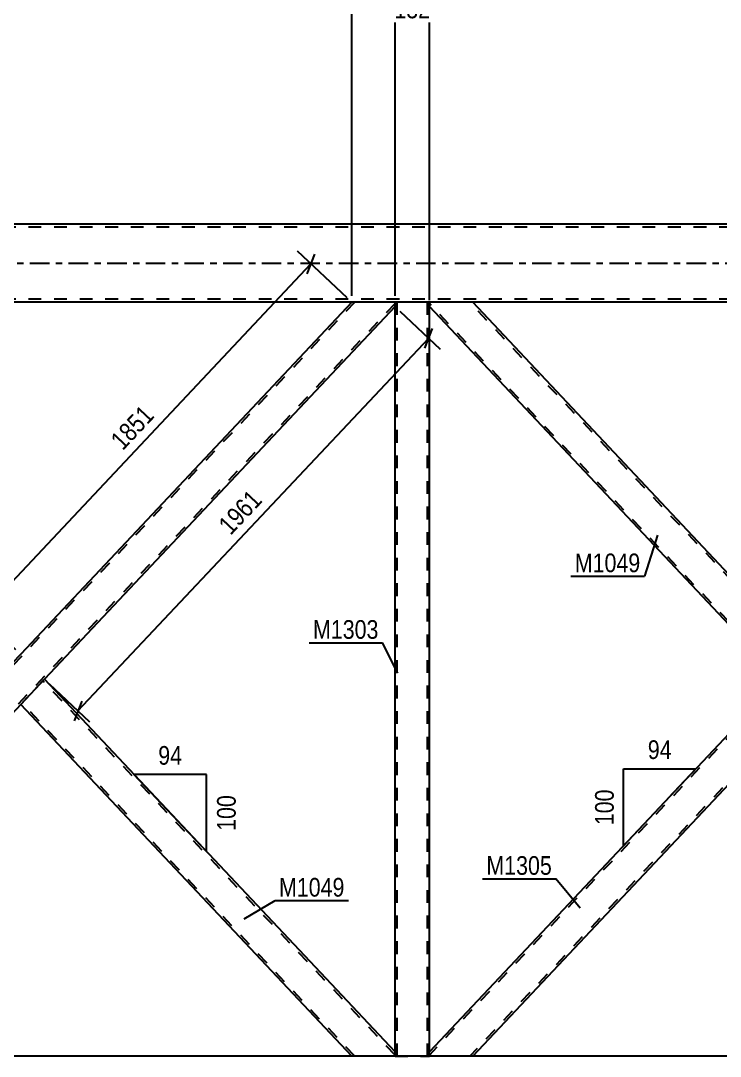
# Model space of a CAD drawing. Header units: millimetres. Extents: x 0 to 1189, y 0 to 841.
# Drawn here: x 548.7 to 655.9, y 526.6 to 685.4 of the extents above; entities that cross this region are included whole.
import ezdxf

# ---------------------------------------------------------------- set-up
doc = ezdxf.new("R2010")
doc.units = ezdxf.units.MM
doc.linetypes.add('DXK_LINE_DOT2', pattern=[3.9198, 1.9599, -1.9599])
doc.linetypes.add('DXK_LINE_DOT3', pattern=[5.9187, 2.979, -0.9799, 0.9799, -0.9799])
doc.styles.add('Arial Narrow', font='ARIALN.TTF', dxfattribs={"height": 0.2})

# ---------------------------------------------------------------- blocks, each defined once
blk = doc.blocks.new('Part-814467843-4848 - 4692')
at = {"color": 2, "linetype": 'Continuous'}
for p, q in [((611.32, 641.59), (611.32, 642.25)), ((665.06, 584.45), (611.32, 641.59)), ((668.68, 588.3), (617.95, 642.25)), ((668.25, 587.83), (665.06, 584.45)), ((668.68, 588.3), (668.25, 587.83))]:
    blk.add_line(p, q, dxfattribs=at)
at = {"color": 7, "linetype": 'DXK_LINE_DOT2'}
for p, q in [((617.95, 642.25), (611.32, 642.25)), ((665.28, 584.68), (611.32, 642.05)), ((668.47, 588.07), (617.51, 642.25)), ((668.65, 588.26), (668.25, 587.83)), ((665.28, 584.68), (665.3, 584.7))]:
    blk.add_line(p, q, dxfattribs=at)
blk = doc.blocks.new('Part-814467843-4857 - 4692')
at = {"color": 7, "linetype": 'DXK_LINE_DOT2'}
for p, q in [((719.86, 642.25), (611.32, 526.84)), ((726.05, 642.05), (617.51, 526.65)), ((726.05, 642.25), (719.42, 642.25)), ((668.68, 588.3), (665.06, 584.45)), ((672.31, 584.45), (668.68, 580.59)), ((617.95, 526.65), (611.32, 526.65))]:
    blk.add_line(p, q, dxfattribs=at)
at = {"color": 2, "linetype": 'Continuous'}
for p, q in [((719.42, 642.25), (668.68, 588.3)), ((726.05, 641.59), (672.31, 584.45)), ((726.05, 641.59), (726.05, 642.25)), ((665.06, 584.45), (611.32, 527.31)), ((668.68, 580.59), (617.95, 526.65)), ((611.32, 526.65), (611.32, 527.31))]:
    blk.add_line(p, q, dxfattribs=at)
blk = doc.blocks.new('Part-814467843-4802 - 4692')
at = {"color": 7, "linetype": 'DXK_LINE_DOT2'}
for p, q in [((611.32, 642.25), (606.04, 642.25)), ((606.04, 641.59), (606.04, 642.25)), ((606.36, 526.65), (606.36, 642.25)), ((611, 526.65), (611, 642.25)), ((611.32, 641.59), (611.32, 642.25)), ((606.04, 526.65), (606.04, 527.31)), ((611.32, 526.65), (611.32, 527.31)), ((606.04, 526.65), (611.32, 526.65))]:
    blk.add_line(p, q, dxfattribs=at)
at = {"color": 2, "linetype": 'Continuous'}
for p, q in [((606.04, 527.31), (606.04, 641.59)), ((611.32, 527.31), (611.32, 641.59))]:
    blk.add_line(p, q, dxfattribs=at)
blk = doc.blocks.new('Part-814467843-4867 - 4692')
at = {"color": 7, "linetype": 'DXK_LINE_DOT2'}
for p, q in [((599.86, 642.25), (491.32, 526.84)), ((606.04, 642.05), (497.51, 526.65)), ((606.04, 642.25), (599.42, 642.25)), ((548.68, 588.3), (545.06, 584.45)), ((552.31, 584.45), (548.68, 580.59)), ((497.95, 526.65), (491.32, 526.65))]:
    blk.add_line(p, q, dxfattribs=at)
at = {"color": 2, "linetype": 'Continuous'}
for p, q in [((599.42, 642.25), (548.68, 588.3)), ((606.04, 641.59), (552.31, 584.45)), ((606.04, 641.59), (606.04, 642.25)), ((545.06, 584.45), (491.32, 527.31)), ((548.68, 580.59), (497.95, 526.65)), ((491.32, 526.65), (491.32, 527.31))]:
    blk.add_line(p, q, dxfattribs=at)
blk = doc.blocks.new('Part-814467843-4957 - 4692')
at = {"color": 2, "linetype": 'Continuous'}
for p, q in [((726.68, 654.25), (490.69, 654.25)), ((726.68, 642.25), (490.69, 642.25))]:
    blk.add_line(p, q, dxfattribs=at)
at = {"color": 7, "linetype": 'DXK_LINE_DOT2'}
for p, q in [((1096.69, 653.77), (118.04, 653.77)), ((1096.69, 642.73), (118.04, 642.73)), ((1096.69, 642.25), (131.08, 642.25))]:
    blk.add_line(p, q, dxfattribs=at)
at = {"color": 7, "linetype": 'DXK_LINE_DOT3'}
blk.add_line((118.04, 648.25), (1096.69, 648.25), dxfattribs=at)
blk = doc.blocks.new('Part-814467843-4962 - 4692')
at = {"color": 7, "linetype": 'DXK_LINE_DOT2'}
blk.add_line((1047.69, 526.65), (131.08, 526.65), dxfattribs=at)
at = {"color": 2, "linetype": 'Continuous'}
blk.add_line((726.68, 526.65), (490.69, 526.65), dxfattribs=at)
blk = doc.blocks.new('Part-814467843-5072 - 4692')
at = {"color": 2, "linetype": 'Continuous'}
for p, q in [((552.31, 584.45), (548.68, 580.59)), ((606.04, 527.31), (552.31, 584.45)), ((599.42, 526.65), (548.68, 580.59)), ((606.04, 526.65), (606.04, 527.31))]:
    blk.add_line(p, q, dxfattribs=at)
at = {"color": 7, "linetype": 'DXK_LINE_DOT2'}
for p, q in [((606.04, 526.84), (552.09, 584.21)), ((548.9, 580.83), (548.92, 580.84)), ((599.86, 526.65), (548.9, 580.83)), ((606.04, 526.65), (599.42, 526.65))]:
    blk.add_line(p, q, dxfattribs=at)
blk = doc.blocks.new('StraightDimension-814467843-6360 - 4692')
at = {"color": 7, "linetype": 'Continuous'}
for p, q in [((606.04, 643.25), (606.04, 705.09)), ((599.42, 643.25), (599.42, 700.59)), ((597.92, 689.55), (600.92, 690.75)), ((607.54, 690.75), (604.54, 689.55)), ((599.42, 690.15), (606.04, 690.15))]:
    blk.add_line(p, q, dxfattribs=at)
at = {"color": 0}
blk.add_wipeout([(606.07, 690.9), (606.07, 695.1), (599.39, 695.1), (599.39, 690.9)], dxfattribs=at)
at = {"color": 3, "style": 'Arial Narrow'}
blk.add_text('166', height=2.863, dxfattribs=at).set_placement((599.99, 691.5))
at = {"color": 0, "linetype": 'Continuous'}
blk.add_wipeout([(605.44, 705.69), (601.24, 705.69), (601.24, 695.35), (605.44, 695.35)], dxfattribs=at)
at = {"color": 3, "linetype": 'Continuous', "style": 'Arial Narrow'}
blk.add_text('14159', height=2.863, rotation=90.0002, dxfattribs=at).set_placement((604.84, 695.95))
blk = doc.blocks.new('AngleDimension-814467843-5287 - 4692')
at = {"color": 7, "linetype": 'Continuous'}
for p, q in [((571.57, 563.96), (566.04, 569.85)), ((577.13, 569.85), (566.04, 569.85)), ((577.13, 558.05), (566.04, 569.85)), ((577.13, 558.05), (577.13, 569.85))]:
    blk.add_line(p, q, dxfattribs=at)
at = {"color": 0}
for points in [[(574.01, 570.75), (574.01, 574.95), (569.16, 574.95), (569.16, 570.75)], [(582.23, 567.29), (578.03, 567.29), (578.03, 560.61), (582.23, 560.61)]]:
    blk.add_wipeout(points, dxfattribs=at)
at = {"color": 3, "style": 'Arial Narrow'}
blk.add_text('94', height=2.863, dxfattribs=at).set_placement((569.76, 571.35))
blk.add_text('100', height=2.863, rotation=90.0002, dxfattribs=at).set_placement((581.63, 561.21))
blk = doc.blocks.new('AngleDimension-814467843-5301 - 4692')
at = {"color": 7, "linetype": 'Continuous'}
for p, q in [((641.06, 570.73), (652.16, 570.73)), ((641.06, 558.93), (652.16, 570.73)), ((641.06, 558.93), (641.06, 570.73)), ((647.97, 566.28), (652.16, 570.73))]:
    blk.add_line(p, q, dxfattribs=at)
at = {"color": 0}
for points in [[(649.04, 571.63), (649.04, 575.83), (644.18, 575.83), (644.18, 571.63)], [(640.16, 568.17), (635.96, 568.17), (635.96, 561.48), (640.16, 561.48)]]:
    blk.add_wipeout(points, dxfattribs=at)
at = {"color": 3, "style": 'Arial Narrow'}
blk.add_text('94', height=2.863, dxfattribs=at).set_placement((644.78, 572.23))
blk.add_text('100', height=2.863, rotation=90.0002, dxfattribs=at).set_placement((639.56, 562.08))
blk = doc.blocks.new('StraightDimension-814467843-5726 - 4692')
at = {"color": 7, "linetype": 'Continuous'}
for p, q in [((606.77, 640.9), (612.95, 635.09)), ((557.46, 579.6), (611.2, 636.74)), ((610.61, 635.23), (611.79, 638.24)), ((553.04, 583.76), (559.21, 577.95)), ((558.05, 581.1), (556.87, 578.09))]:
    blk.add_line(p, q, dxfattribs=at)
at = {"color": 0}
blk.add_wipeout([(586.7, 611.78), (583.64, 614.66), (577.81, 608.46), (580.87, 605.58)], dxfattribs=at)
at = {"color": 3, "style": 'Arial Narrow'}
blk.add_text('1961', height=2.863, rotation=46.7591, dxfattribs=at).set_placement((580.84, 606.43))
blk = doc.blocks.new('StraightDimension-814467843-5741 - 4692')
at = {"color": 7, "linetype": 'Continuous'}
for p, q in [((598.69, 642.93), (591.09, 650.08)), ((592.57, 646.63), (593.75, 649.63)), ((542.43, 594.18), (593.16, 648.13)), ((547.96, 588.98), (540.35, 596.14)), ((543.02, 595.69), (541.84, 592.68))]:
    blk.add_line(p, q, dxfattribs=at)
at = {"color": 0}
blk.add_wipeout([(570.16, 624.77), (567.1, 627.65), (561.27, 621.45), (564.33, 618.57)], dxfattribs=at)
at = {"color": 3, "style": 'Arial Narrow'}
blk.add_text('1851', height=2.863, rotation=46.7591, dxfattribs=at).set_placement((564.31, 619.42))
blk = doc.blocks.new('StraightDimension-814467843-6335 - 4692')
at = {"color": 7, "linetype": 'Continuous'}
for p, q in [((611.32, 642.59), (611.32, 700.59)), ((719.42, 643.25), (719.42, 700.59)), ((612.82, 690.75), (609.82, 689.55)), ((717.92, 689.55), (720.92, 690.75)), ((611.32, 690.15), (719.42, 690.15))]:
    blk.add_line(p, q, dxfattribs=at)
at = {"color": 0, "linetype": 'Continuous'}
blk.add_wipeout([(718.82, 701.19), (714.62, 701.19), (714.62, 690.85), (718.82, 690.85)], dxfattribs=at)
at = {"color": 0}
blk.add_wipeout([(669.63, 690.9), (669.63, 695.1), (661.12, 695.1), (661.12, 690.9)], dxfattribs=at)
at = {"color": 3, "linetype": 'Continuous', "style": 'Arial Narrow'}
blk.add_text('16993', height=2.863, rotation=90.0002, dxfattribs=at).set_placement((718.22, 691.45))
at = {"color": 3, "style": 'Arial Narrow'}
blk.add_text('2702', height=2.863, dxfattribs=at).set_placement((661.72, 691.5))
blk = doc.blocks.new('StraightDimension-814467843-6349 - 4692')
at = {"color": 7, "linetype": 'Continuous'}
for p, q in [((606.04, 643.25), (606.04, 705.09)), ((611.32, 642.59), (611.32, 700.59)), ((604.54, 689.55), (607.54, 690.75)), ((612.82, 690.75), (609.82, 689.55)), ((606.04, 690.15), (611.32, 690.15))]:
    blk.add_line(p, q, dxfattribs=at)
at = {"color": 0, "linetype": 'Continuous'}
blk.add_wipeout([(610.72, 701.19), (606.52, 701.19), (606.52, 690.85), (610.72, 690.85)], dxfattribs=at)
at = {"color": 0}
blk.add_wipeout([(612.03, 685.2), (612.03, 689.4), (605.34, 689.4), (605.34, 685.2)], dxfattribs=at)
at = {"color": 3, "linetype": 'Continuous', "style": 'Arial Narrow'}
blk.add_text('14291', height=2.863, rotation=90.0002, dxfattribs=at).set_placement((610.12, 691.45))
at = {"color": 3, "style": 'Arial Narrow'}
blk.add_text('132', height=2.863, dxfattribs=at).set_placement((605.94, 685.8))
blk = doc.blocks.new('StraightDimension-814467843-6371 - 4692')
at = {"color": 7, "linetype": 'Continuous'}
for p, q in [((491.32, 642.59), (491.32, 700.59)), ((599.42, 643.25), (599.42, 700.59)), ((492.82, 690.75), (489.82, 689.55)), ((597.92, 689.55), (600.92, 690.75)), ((491.32, 690.15), (599.42, 690.15))]:
    blk.add_line(p, q, dxfattribs=at)
at = {"color": 0, "linetype": 'Continuous'}
blk.add_wipeout([(598.82, 701.19), (594.62, 701.19), (594.62, 690.85), (598.82, 690.85)], dxfattribs=at)
at = {"color": 0}
blk.add_wipeout([(549.63, 690.9), (549.63, 695.1), (541.12, 695.1), (541.12, 690.9)], dxfattribs=at)
at = {"color": 3, "linetype": 'Continuous', "style": 'Arial Narrow'}
blk.add_text('13993', height=2.863, rotation=90.0002, dxfattribs=at).set_placement((598.22, 691.45))
at = {"color": 3, "style": 'Arial Narrow'}
blk.add_text('2702', height=2.863, dxfattribs=at).set_placement((541.72, 691.5))
blk = doc.blocks.new('Mark-814467843-4844 - 4692')
at = {"color": 0}
blk.add_wipeout([(643.65, 600.87), (643.65, 603.87), (633.59, 603.87), (633.59, 600.87)], dxfattribs=at)
blk.add_wipeout([(643.65, 600.87), (643.65, 603.87), (633.59, 603.87), (633.59, 600.87)], dxfattribs=at)
at = {"color": 30, "linetype": 'Continuous'}
for p in [(646.28, 606.53), (632.99, 600.27)]:
    blk.add_line(p, (644.25, 600.27), dxfattribs=at)
at = {"color": 3, "style": 'Arial Narrow'}
blk.add_text('M1049', height=2.863, dxfattribs=at).set_placement((633.59, 600.87))
blk = doc.blocks.new('Mark-814467843-4853 - 4692')
at = {"color": 0}
blk.add_wipeout([(630.1, 554.47), (630.1, 557.47), (620.04, 557.47), (620.04, 554.47)], dxfattribs=at)
blk.add_wipeout([(630.1, 554.47), (630.1, 557.47), (620.04, 557.47), (620.04, 554.47)], dxfattribs=at)
at = {"color": 30, "linetype": 'Continuous'}
for p in [(619.44, 553.87), (634.39, 549.36)]:
    blk.add_line(p, (630.7, 553.87), dxfattribs=at)
at = {"color": 3, "style": 'Arial Narrow'}
blk.add_text('M1305', height=2.863, dxfattribs=at).set_placement((620.04, 554.47))
blk = doc.blocks.new('Mark-814467843-4798 - 4692')
at = {"color": 0}
blk.add_wipeout([(603.52, 590.66), (603.52, 593.66), (593.47, 593.66), (593.47, 590.66)], dxfattribs=at)
blk.add_wipeout([(603.52, 590.66), (603.52, 593.66), (593.47, 593.66), (593.47, 590.66)], dxfattribs=at)
at = {"color": 30, "linetype": 'Continuous'}
for p in [(592.87, 590.06), (606.45, 585.39)]:
    blk.add_line(p, (604.12, 590.06), dxfattribs=at)
at = {"color": 3, "style": 'Arial Narrow'}
blk.add_text('M1303', height=2.863, dxfattribs=at).set_placement((593.47, 590.66))
blk = doc.blocks.new('Mark-814467843-5068 - 4692')
at = {"color": 0}
blk.add_wipeout([(598.31, 551.13), (598.31, 554.13), (588.26, 554.13), (588.26, 551.13)], dxfattribs=at)
blk.add_wipeout([(598.31, 551.13), (598.31, 554.13), (588.26, 554.13), (588.26, 551.13)], dxfattribs=at)
at = {"color": 30, "linetype": 'Continuous'}
for p, q in [((582.91, 547.71), (587.66, 550.53)), ((587.66, 550.53), (598.91, 550.53))]:
    blk.add_line(p, q, dxfattribs=at)
at = {"color": 3, "style": 'Arial Narrow'}
blk.add_text('M1049', height=2.863, dxfattribs=at).set_placement((588.26, 551.13))

msp = doc.modelspace()

# ---------------------------------------------------------------- block references
for name in ['Part-814467843-4957 - 4692', 'Part-814467843-4867 - 4692', 'Part-814467843-4802 - 4692', 'Part-814467843-4848 - 4692', 'Part-814467843-4857 - 4692', 'Part-814467843-5072 - 4692', 'Part-814467843-4962 - 4692']:
    msp.add_blockref(name, (0, 0))

# ---------------------------------------------------------------- next in the draw order: block references
for name in ['StraightDimension-814467843-6360 - 4692', 'StraightDimension-814467843-6335 - 4692', 'StraightDimension-814467843-5726 - 4692', 'Mark-814467843-4844 - 4692', 'AngleDimension-814467843-5287 - 4692', 'AngleDimension-814467843-5301 - 4692', 'Mark-814467843-4853 - 4692', 'Mark-814467843-5068 - 4692']:
    msp.add_blockref(name, (0, 0))

# ---------------------------------------------------------------- next in the draw order: block references
for name in ['StraightDimension-814467843-6349 - 4692', 'StraightDimension-814467843-5741 - 4692']:
    msp.add_blockref(name, (0, 0))

# ---------------------------------------------------------------- next in the draw order: block references
for name in ['StraightDimension-814467843-6371 - 4692', 'Mark-814467843-4798 - 4692']:
    msp.add_blockref(name, (0, 0))

doc.saveas('drawing.dxf')
